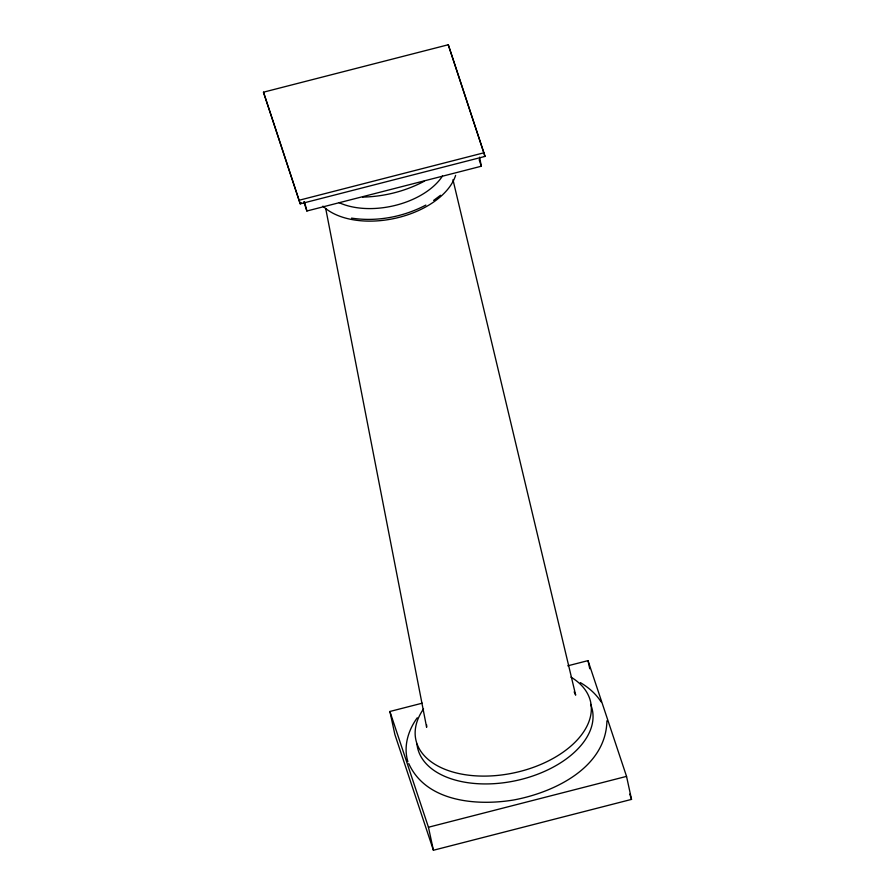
<?xml version="1.0" encoding="UTF-8"?>
<svg xmlns="http://www.w3.org/2000/svg" width="895" height="895" viewBox="0 0 895 895"><rect width="100%" height="100%" fill="white"/><g stroke="black" fill="none" stroke-linecap="round" stroke-linejoin="round"><path stroke-width="1.34" d="M426.647 724.872L426.624 727.288L325.724 208.569M606.922 720.788C606.027 767.776 553.804 792.545 513.674 799.985C477.091 806.071 426.121 802.077 408.735 763.524M479.575 157.162L481.331 166.224L306.884 211.007L303.797 201.744M417.271 717.779C408.187 730.231 403.197 746.564 407.896 761.667M301.335 202.829L300.228 203.847L263.477 92.185L448.272 44.75L485.034 156.412L300.228 203.847L263.477 92.185M433.605 200.424L440.53 195.278M424.017 181.349C405.178 191.351 383.966 196.631 362.665 197.101M425.852 205.089C403.253 216.982 376.851 221.96 351.522 218.123M299.433 200.167L484.229 152.721M567.788 665.813L588.004 660.633L626.545 776.379L631.523 799.392L433.415 850.25L394.874 734.504L389.896 711.48L422.239 703.179M389.896 711.48L428.448 827.237L626.545 776.379M484.229 156.211L485.034 156.412L448.272 44.75M580.363 682.605C588.552 687.449 595.936 693.804 601.082 701.859M304.513 201.811L306.884 211.007M574.165 691.857L575.675 695.135L452.959 179.705M479.161 159.69L481.331 166.224M629.767 794.134L631.523 799.392M588.004 660.633L589.76 668.755M428.448 827.237L433.415 850.25M570.976 677.146A89.41 53.062 -12.2 0 1 568.817 747.84A89.41 53.062 -12.2 0 1 454.526 772.486A89.41 53.062 -12.2 0 1 423.548 708.929M455.611 175.364A72.596 43.083 -12.2 0 1 396.395 218.022A72.596 43.083 -12.2 0 1 322.938 206.141M442.51 175.991A64.955 38.541 -12.2 0 1 338.948 202.583M590.61 704.354A89.41 53.062 -12.2 0 1 517.981 780.194A89.41 53.062 -12.2 0 1 416.992 744.159"/></g></svg>
